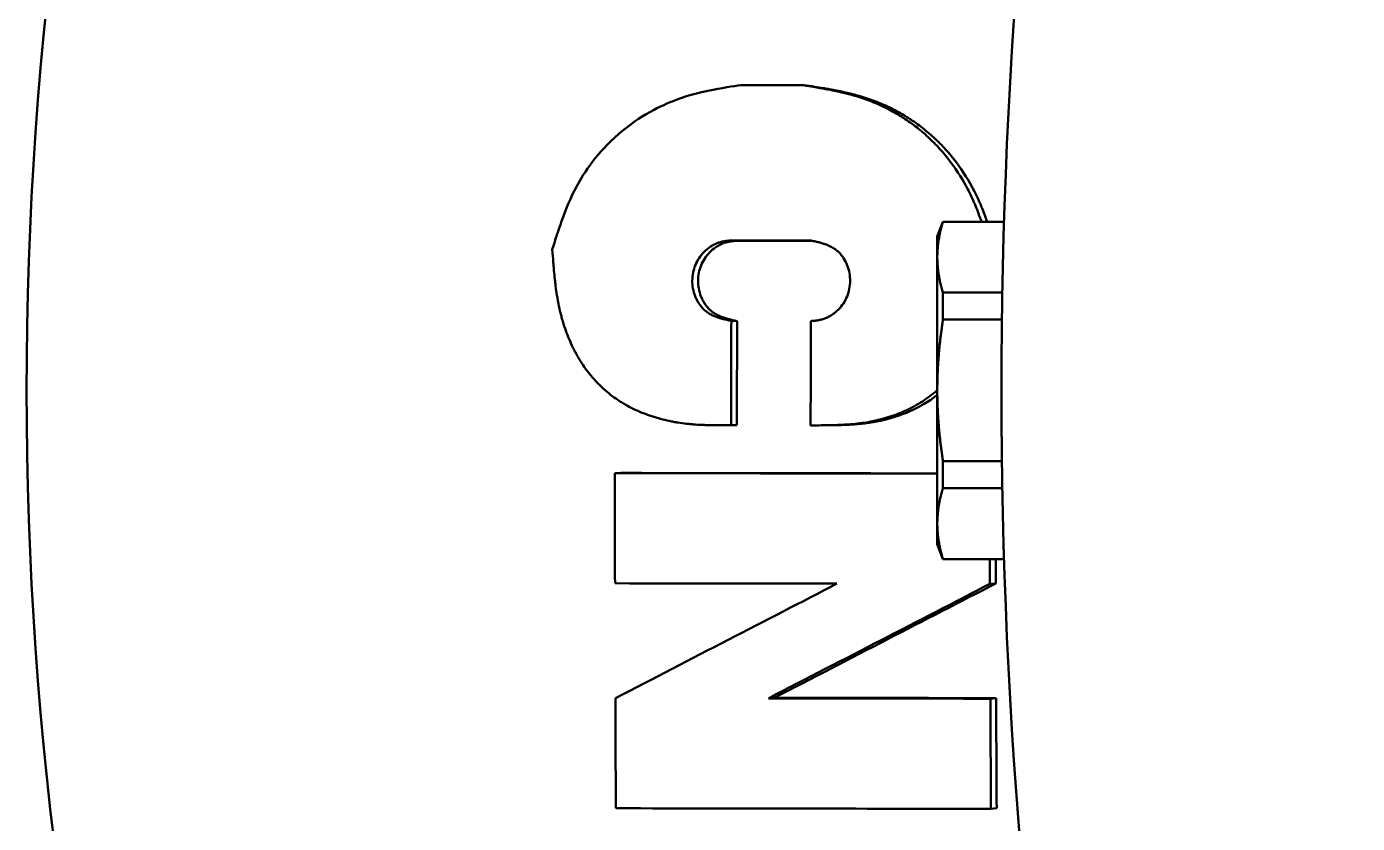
# Model space of a CAD drawing. Header units: millimetres. Extents: x 1510 to 10524, y 7125 to 13164.
# Drawn here: x 7783.96 to 7789.15, y 12890.06 to 12893.17 of the extents above; entities that cross this region are included whole.
import ezdxf

# ---------------------------------------------------------------- set-up
doc = ezdxf.new("R2010")
doc.units = ezdxf.units.MM
doc.header["$LTSCALE"] = 4
doc.layers.add('Visible (ISO)', color=7, linetype='Continuous', lineweight=50)

msp = doc.modelspace()

# ---------------------------------------------------------------- linework, layer by layer
at = {"layer": 'Visible (ISO)'}
for p, q in [((7787.0149, 12892.9395), (7786.9925, 12892.9418)), ((7787.5134, 12892.3517), (7787.5344, 12892.4095)), ((7787.5354, 12892.4095), (7787.5344, 12892.4095)), ((7787.7735, 12892.4095), (7787.5354, 12892.4095)), ((7786.734, 12892.3355), (7786.7115, 12892.3366)), ((7787.5134, 12892.2713), (7787.5134, 12892.3517)), ((7787.5134, 12891.7517), (7787.5134, 12892.2713)), ((7787.5354, 12892.1331), (7787.7668, 12892.1331)), ((7786.733, 12892.0219), (7786.7105, 12892.0225)), ((7787.7652, 12892.0281), (7787.5354, 12892.0281)), ((7787.5134, 12891.2321), (7787.5134, 12891.7517)), ((7786.7323, 12891.6159), (7786.7098, 12891.6157)), ((7787.5354, 12891.4753), (7787.7652, 12891.4753)), ((7786.2792, 12891.4296), (7786.2567, 12891.429)), ((7787.7668, 12891.3703), (7787.5354, 12891.3703)), ((7787.5134, 12891.1517), (7787.5134, 12891.2321)), ((7787.5134, 12891.1517), (7787.5344, 12891.0939)), ((7787.5344, 12891.0939), (7787.5354, 12891.0939)), ((7787.5354, 12891.0939), (7787.7735, 12891.0939)), ((7787.7413, 12890.9985), (7787.7188, 12890.997)), ((7786.8772, 12890.5528), (7786.8548, 12890.5505)), ((7787.7427, 12890.5516), (7787.7204, 12890.5491)), ((7787.745, 12890.1228), (7787.7227, 12890.1194))]:
    msp.add_line(p, q, dxfattribs=at)
for centre, radius, start, end in [((7798.4634, 12891.7517), 14.5, 147.76905, 212.23095), ((7809.1134, 12891.7517), 21.35, 159.22944, 200.77056)]:
    msp.add_arc(centre, radius, start, end, dxfattribs=at)
for centre, major_axis, ratio, start_param, end_param in [((7798.9046, 12891.7511), (-0.0739, -52.2457), 0.233408, 4.707525, 4.715311), ((7798.4836, 12891.7517), (-0.0738, -52.1477), 0.225343, 4.707526, 4.715311), ((7798.8688, 12891.7512), (0.072, 50.8685), 0.232933, 1.565801, 1.573798), ((7798.9009, 12891.7521), (0.0767, 54.4178), 0.232351, 1.577061, 1.584959), ((7798.9148, 12891.7524), (-0.0678, -47.9417), 0.233541, 4.726454, 4.728476), ((7798.4955, 12891.7529), (-0.0677, -47.8439), 0.224784, 4.726482, 4.728475)]:
    msp.add_ellipse(centre, major_axis=major_axis, ratio=ratio, start_param=start_param, end_param=end_param, dxfattribs=at)
for points, knots in [([(7786.0127, 12892.301), (7786.0251, 12892.3405), (7786.0315, 12892.3605), (7786.0346, 12892.3698), (7786.0455, 12892.4029), (7786.0654, 12892.4571), (7786.0833, 12892.5026), (7786.1368, 12892.6014), (7786.1863, 12892.6782), (7786.3547, 12892.8239), (7786.4362, 12892.8625), (7786.5457, 12892.9038), (7786.5882, 12892.9136), (7786.6736, 12892.9315), (7786.7201, 12892.938), (7786.7469, 12892.9421)], [-0.3578187, -0.3578187, -0.3578187, -0.3578187, -0.3306886, -0.3306886, -0.2923676, -0.2923676, -0.2443996, -0.2443996, -0.1870218, -0.1870218, -0.1313364, -0.1313364, -0.0834036, -0.0834036, -0.000001, -0.000001, -0.000001, -0.000001]), ([(7786.9925, 12892.9418), (7787.0205, 12892.9372), (7787.0418, 12892.9336), (7787.0563, 12892.931), (7787.0566, 12892.931), (7787.0571, 12892.9309), (7787.0574, 12892.9308), (7787.0578, 12892.9308), (7787.0582, 12892.9307), (7787.0585, 12892.9306), (7787.0593, 12892.9305), (7787.06, 12892.9304), (7787.0607, 12892.9302), (7787.0622, 12892.93), (7787.0636, 12892.9297), (7787.0651, 12892.9295), (7787.0679, 12892.9289), (7787.0708, 12892.9284), (7787.0735, 12892.9279), (7787.0791, 12892.9269), (7787.0846, 12892.9259), (7787.0899, 12892.9248), (7787.1004, 12892.9228), (7787.1104, 12892.9208), (7787.1198, 12892.9187), (7787.1201, 12892.9187), (7787.1205, 12892.9186), (7787.1208, 12892.9185), (7787.1212, 12892.9184), (7787.1215, 12892.9184), (7787.1219, 12892.9183), (7787.1226, 12892.9181), (7787.1232, 12892.918), (7787.1239, 12892.9178), (7787.1253, 12892.9175), (7787.1267, 12892.9172), (7787.1281, 12892.9169), (7787.1308, 12892.9163), (7787.1336, 12892.9157), (7787.1363, 12892.9151), (7787.1417, 12892.9138), (7787.147, 12892.9126), (7787.1522, 12892.9113), (7787.1626, 12892.9087), (7787.1727, 12892.9061), (7787.1823, 12892.9034), (7787.1829, 12892.9032), (7787.1837, 12892.903), (7787.1844, 12892.9028), (7787.185, 12892.9027), (7787.1857, 12892.9025), (7787.1864, 12892.9023), (7787.1877, 12892.9019), (7787.189, 12892.9015), (7787.1904, 12892.9011), (7787.193, 12892.9003), (7787.1957, 12892.8996), (7787.1983, 12892.8988), (7787.2035, 12892.8972), (7787.2087, 12892.8956), (7787.2138, 12892.8939), (7787.224, 12892.8906), (7787.234, 12892.8871), (7787.2437, 12892.8835), (7787.2449, 12892.8831), (7787.2462, 12892.8826), (7787.2475, 12892.8821), (7787.2487, 12892.8816), (7787.25, 12892.8811), (7787.2513, 12892.8806), (7787.2538, 12892.8796), (7787.2563, 12892.8786), (7787.2589, 12892.8776), (7787.2639, 12892.8756), (7787.2689, 12892.8735), (7787.2739, 12892.8714), (7787.2838, 12892.8672), (7787.2937, 12892.8627), (7787.3034, 12892.858), (7787.3229, 12892.8486), (7787.3419, 12892.8384), (7787.3605, 12892.8272), (7787.3651, 12892.8245), (7787.3698, 12892.8216), (7787.3744, 12892.8187), (7787.379, 12892.8158), (7787.3836, 12892.8128), (7787.3882, 12892.8098), (7787.3972, 12892.8038), (7787.4061, 12892.7976), (7787.4149, 12892.7912), (7787.4324, 12892.7784), (7787.4493, 12892.7648), (7787.4655, 12892.7504), (7787.4818, 12892.736), (7787.4975, 12892.7208), (7787.5125, 12892.705), (7787.5274, 12892.6892), (7787.5417, 12892.6727), (7787.5553, 12892.6554), (7787.5824, 12892.621), (7787.6064, 12892.5844), (7787.6274, 12892.5455), (7787.6326, 12892.5358), (7787.6375, 12892.5261), (7787.6423, 12892.5163), (7787.6471, 12892.5064), (7787.6517, 12892.4964), (7787.6561, 12892.4863), (7787.6566, 12892.485), (7787.6571, 12892.4839), (7787.6576, 12892.4827), (7787.6581, 12892.4815), (7787.6586, 12892.4803), (7787.6592, 12892.4791), (7787.6602, 12892.4767), (7787.6612, 12892.4743), (7787.6622, 12892.4718), (7787.6642, 12892.4669), (7787.6662, 12892.4619), (7787.6682, 12892.4568), (7787.6722, 12892.4465), (7787.6762, 12892.4359), (7787.6801, 12892.4249), (7787.6803, 12892.4242), (7787.6805, 12892.4238), (7787.6807, 12892.4232), (7787.6809, 12892.4226), (7787.6811, 12892.422), (7787.6813, 12892.4214), (7787.6818, 12892.4202), (7787.6822, 12892.419), (7787.6826, 12892.4178), (7787.6834, 12892.4154), (7787.6843, 12892.4129), (7787.6851, 12892.4105), (7787.6852, 12892.4102), (7787.6853, 12892.4099), (7787.6854, 12892.4095)], [0, 0, 0, 0, 0.0625, 0.0625, 0.0625, 0.0634766, 0.0634766, 0.0634766, 0.0644531, 0.0644531, 0.0644531, 0.0664062, 0.0664062, 0.0664062, 0.0703125, 0.0703125, 0.0703125, 0.078125, 0.078125, 0.078125, 0.09375, 0.09375, 0.09375, 0.125, 0.125, 0.125, 0.1259766, 0.1259766, 0.1259766, 0.1269531, 0.1269531, 0.1269531, 0.1289062, 0.1289062, 0.1289062, 0.1328125, 0.1328125, 0.1328125, 0.140625, 0.140625, 0.140625, 0.15625, 0.15625, 0.15625, 0.1875, 0.1875, 0.1875, 0.1894531, 0.1894531, 0.1894531, 0.1914062, 0.1914062, 0.1914062, 0.1953125, 0.1953125, 0.1953125, 0.203125, 0.203125, 0.203125, 0.21875, 0.21875, 0.21875, 0.25, 0.25, 0.25, 0.2539062, 0.2539062, 0.2539062, 0.2578125, 0.2578125, 0.2578125, 0.265625, 0.265625, 0.265625, 0.28125, 0.28125, 0.28125, 0.3125, 0.3125, 0.3125, 0.375, 0.375, 0.375, 0.390625, 0.390625, 0.390625, 0.40625, 0.40625, 0.40625, 0.4375, 0.4375, 0.4375, 0.5, 0.5, 0.5, 0.5625, 0.5625, 0.5625, 0.625, 0.625, 0.625, 0.75, 0.75, 0.75, 0.78125, 0.78125, 0.78125, 0.8125, 0.8125, 0.8125, 0.8164062, 0.8164062, 0.8164062, 0.8203125, 0.8203125, 0.8203125, 0.828125, 0.828125, 0.828125, 0.84375, 0.84375, 0.84375, 0.875, 0.875, 0.875, 0.8769531, 0.8769531, 0.8769531, 0.8789062, 0.8789062, 0.8789062, 0.8828125, 0.8828125, 0.8828125, 0.890625, 0.890625, 0.890625, 0.8915916, 0.8915916, 0.8915916, 0.8915916]), ([(7787.0149, 12892.9395), (7787.0425, 12892.9349), (7787.0635, 12892.9314), (7787.078, 12892.9288), (7787.0783, 12892.9288), (7787.0785, 12892.9287), (7787.0793, 12892.9286), (7787.0798, 12892.9285), (7787.0804, 12892.9284), (7787.0809, 12892.9283), (7787.0817, 12892.9282), (7787.0824, 12892.9281), (7787.0831, 12892.9279), (7787.0847, 12892.9277), (7787.0861, 12892.9274), (7787.0874, 12892.9272), (7787.0908, 12892.9265), (7787.0935, 12892.926), (7787.0959, 12892.9256), (7787.1019, 12892.9245), (7787.106, 12892.9237), (7787.1122, 12892.9225), (7787.1175, 12892.9215), (7787.1227, 12892.9205), (7787.1277, 12892.9195), (7787.132, 12892.9186), (7787.1363, 12892.9177), (7787.1404, 12892.9168), (7787.141, 12892.9167), (7787.1414, 12892.9166), (7787.1421, 12892.9164), (7787.1424, 12892.9164), (7787.1428, 12892.9163), (7787.1432, 12892.9162), (7787.1435, 12892.9161), (7787.1439, 12892.9161), (7787.1442, 12892.916), (7787.1449, 12892.9158), (7787.1456, 12892.9157), (7787.1463, 12892.9155), (7787.1478, 12892.9152), (7787.1491, 12892.9149), (7787.1505, 12892.9146), (7787.1534, 12892.914), (7787.1561, 12892.9134), (7787.1587, 12892.9128), (7787.1641, 12892.9115), (7787.1691, 12892.9103), (7787.1746, 12892.909), (7787.1798, 12892.9077), (7787.1849, 12892.9064), (7787.19, 12892.9051), (7787.195, 12892.9038), (7787.1993, 12892.9026), (7787.2047, 12892.9011), (7787.2053, 12892.901), (7787.2061, 12892.9007), (7787.2067, 12892.9006), (7787.2074, 12892.9004), (7787.2081, 12892.9002), (7787.2087, 12892.9), (7787.2101, 12892.8996), (7787.2114, 12892.8992), (7787.2127, 12892.8988), (7787.2155, 12892.898), (7787.2181, 12892.8973), (7787.2207, 12892.8965), (7787.2259, 12892.8949), (7787.2309, 12892.8933), (7787.2362, 12892.8916), (7787.2413, 12892.89), (7787.2463, 12892.8883), (7787.2513, 12892.8866), (7787.2563, 12892.8848), (7787.2609, 12892.8832), (7787.266, 12892.8812), (7787.2673, 12892.8808), (7787.2686, 12892.8803), (7787.2699, 12892.8798), (7787.2711, 12892.8793), (7787.2724, 12892.8788), (7787.2737, 12892.8784), (7787.2762, 12892.8774), (7787.2787, 12892.8764), (7787.2812, 12892.8754), (7787.2863, 12892.8733), (7787.2913, 12892.8713), (7787.2963, 12892.8692), (7787.3062, 12892.8649), (7787.3159, 12892.8605), (7787.3258, 12892.8558), (7787.3453, 12892.8464), (7787.3641, 12892.8363), (7787.3829, 12892.8251), (7787.3875, 12892.8223), (7787.3922, 12892.8194), (7787.3968, 12892.8165), (7787.4014, 12892.8136), (7787.406, 12892.8106), (7787.4105, 12892.8077), (7787.4196, 12892.8016), (7787.4285, 12892.7954), (7787.4373, 12892.7891), (7787.4548, 12892.7763), (7787.4716, 12892.7628), (7787.4879, 12892.7484), (7787.5042, 12892.734), (7787.5199, 12892.7188), (7787.5349, 12892.7031), (7787.5498, 12892.6873), (7787.5641, 12892.6708), (7787.5777, 12892.6536), (7787.6048, 12892.6192), (7787.629, 12892.5824), (7787.6498, 12892.5439), (7787.655, 12892.5343), (7787.66, 12892.5245), (7787.6648, 12892.5147), (7787.6684, 12892.5073), (7787.6718, 12892.4998), (7787.6752, 12892.4923), (7787.6763, 12892.4898), (7787.6775, 12892.4871), (7787.6785, 12892.4848), (7787.6791, 12892.4835), (7787.6796, 12892.4824), (7787.6801, 12892.4812), (7787.6806, 12892.48), (7787.6811, 12892.4788), (7787.6816, 12892.4776), (7787.6826, 12892.4752), (7787.6836, 12892.4728), (7787.6846, 12892.4703), (7787.6867, 12892.4654), (7787.6887, 12892.4603), (7787.6907, 12892.4553), (7787.6942, 12892.4464), (7787.6976, 12892.4371), (7787.7011, 12892.4276), (7787.7016, 12892.4263), (7787.7021, 12892.4247), (7787.7025, 12892.4235), (7787.7028, 12892.4229), (7787.7029, 12892.4224), (7787.7032, 12892.4218), (7787.7034, 12892.4212), (7787.7036, 12892.4206), (7787.7038, 12892.42), (7787.7042, 12892.4188), (7787.7046, 12892.4176), (7787.705, 12892.4164), (7787.7058, 12892.4142), (7787.7066, 12892.4119), (7787.7074, 12892.4095)], [0, 0, 0, 0, 0.0615234, 0.0615234, 0.0615234, 0.0628031, 0.0628031, 0.0628031, 0.0637405, 0.0637405, 0.0637405, 0.0650613, 0.0650613, 0.0650613, 0.0679876, 0.0679876, 0.0679876, 0.0753407, 0.0753407, 0.0753407, 0.0937256, 0.0937256, 0.0937256, 0.109375, 0.109375, 0.109375, 0.1230469, 0.1230469, 0.1230469, 0.125, 0.125, 0.125, 0.1258224, 0.1258224, 0.1258224, 0.1266589, 0.1266589, 0.1266589, 0.1283749, 0.1283749, 0.1283749, 0.1319788, 0.1319788, 0.1319788, 0.1398098, 0.1398098, 0.1398098, 0.1562396, 0.1562396, 0.1562396, 0.171875, 0.171875, 0.171875, 0.1875, 0.1875, 0.1875, 0.1892707, 0.1892707, 0.1892707, 0.1910812, 0.1910812, 0.1910812, 0.1948153, 0.1948153, 0.1948153, 0.2026579, 0.2026579, 0.2026579, 0.2187458, 0.2187458, 0.2187458, 0.234375, 0.234375, 0.234375, 0.25, 0.25, 0.25, 0.2537307, 0.2537307, 0.2537307, 0.2575032, 0.2575032, 0.2575032, 0.2651618, 0.2651618, 0.2651618, 0.2808279, 0.2808279, 0.2808279, 0.3124984, 0.3124984, 0.3124984, 0.375, 0.375, 0.375, 0.3904948, 0.3904948, 0.3904948, 0.4060725, 0.4060725, 0.4060725, 0.4373872, 0.4373872, 0.4373872, 0.5, 0.5, 0.5, 0.5624092, 0.5624092, 0.5624092, 0.625, 0.625, 0.625, 0.75, 0.75, 0.75, 0.7812506, 0.7812506, 0.7812506, 0.8046875, 0.8046875, 0.8046875, 0.8125, 0.8125, 0.8125, 0.8166084, 0.8166084, 0.8166084, 0.8206025, 0.8206025, 0.8206025, 0.8283761, 0.8283761, 0.8283761, 0.8437512, 0.8437512, 0.8437512, 0.8710938, 0.8710938, 0.8710938, 0.875, 0.875, 0.875, 0.8772396, 0.8772396, 0.8772396, 0.8793875, 0.8793875, 0.8793875, 0.8834811, 0.8834811, 0.8834811, 0.8907271, 0.8907271, 0.8907271, 0.8907271]), ([(7786.7115, 12892.3366), (7786.7082, 12892.3363), (7786.7054, 12892.3361), (7786.7017, 12892.3357), (7786.7006, 12892.3356), (7786.6991, 12892.3355), (7786.6982, 12892.3354), (7786.6974, 12892.3353), (7786.697, 12892.3353), (7786.697, 12892.3353), (7786.6941, 12892.335), (7786.6915, 12892.3347), (7786.6879, 12892.3342), (7786.6861, 12892.334), (7786.6844, 12892.3337), (7786.6833, 12892.3335), (7786.6828, 12892.3335), (7786.6772, 12892.3325), (7786.6724, 12892.3314), (7786.6629, 12892.3287), (7786.6584, 12892.3272), (7786.6493, 12892.3234), (7786.6448, 12892.3213), (7786.636, 12892.3165), (7786.6316, 12892.3138), (7786.619, 12892.3052), (7786.6112, 12892.2987), (7786.5893, 12892.2765), (7786.5781, 12892.2594), (7786.5624, 12892.2211), (7786.5584, 12892.2012), (7786.5582, 12892.1698), (7786.5591, 12892.1595), (7786.5629, 12892.1391), (7786.5658, 12892.129), (7786.5716, 12892.1143), (7786.5737, 12892.1095), (7786.5772, 12892.1026), (7786.5784, 12892.1004), (7786.581, 12892.0959), (7786.5823, 12892.0938), (7786.5865, 12892.0872), (7786.5894, 12892.0831), (7786.5957, 12892.0753), (7786.5991, 12892.0716), (7786.6059, 12892.0649), (7786.6095, 12892.0617), (7786.6153, 12892.0573), (7786.6173, 12892.0559), (7786.6203, 12892.0539), (7786.6214, 12892.0532), (7786.6229, 12892.0522), (7786.6235, 12892.0519), (7786.6245, 12892.0512), (7786.6251, 12892.0509), (7786.6295, 12892.0483), (7786.6336, 12892.0461), (7786.6402, 12892.0431), (7786.6425, 12892.0421), (7786.646, 12892.0406), (7786.6481, 12892.0398), (7786.6502, 12892.039), (7786.6514, 12892.0385), (7786.6518, 12892.0384), (7786.6561, 12892.0367), (7786.6606, 12892.0353), (7786.6677, 12892.0331), (7786.6702, 12892.0323), (7786.6741, 12892.0313), (7786.6765, 12892.0306), (7786.679, 12892.0299), (7786.6804, 12892.0296), (7786.6806, 12892.0295), (7786.6871, 12892.0278), (7786.6971, 12892.0255), (7786.7105, 12892.0225)], [0, 0, 0, 0, 0.015625, 0.015625, 0.023438, 0.023438, 0.027344, 0.030273, 0.030273, 0.03125, 0.03125, 0.046875, 0.046875, 0.054688, 0.058594, 0.058594, 0.0625, 0.0625, 0.09375, 0.09375, 0.125, 0.125, 0.15625, 0.15625, 0.1875, 0.1875, 0.25, 0.25, 0.375, 0.375, 0.5, 0.5, 0.5625, 0.5625, 0.625, 0.625, 0.65625, 0.65625, 0.671875, 0.671875, 0.6875, 0.6875, 0.71875, 0.71875, 0.75, 0.75, 0.78125, 0.78125, 0.796875, 0.796875, 0.804688, 0.804688, 0.808594, 0.808594, 0.8125, 0.8125, 0.84375, 0.84375, 0.859375, 0.859375, 0.867188, 0.873047, 0.873047, 0.875, 0.875, 0.90625, 0.90625, 0.921875, 0.921875, 0.929688, 0.936523, 0.936523, 0.9375, 0.9375, 1, 1, 1, 1]), ([(7786.734, 12892.3355), (7786.7307, 12892.3352), (7786.7278, 12892.3349), (7786.7254, 12892.3347), (7786.7242, 12892.3346), (7786.723, 12892.3345), (7786.722, 12892.3344), (7786.7215, 12892.3344), (7786.721, 12892.3343), (7786.7206, 12892.3343), (7786.7202, 12892.3343), (7786.7199, 12892.3342), (7786.7196, 12892.3342), (7786.7184, 12892.3341), (7786.716, 12892.3338), (7786.7142, 12892.3336), (7786.7133, 12892.3335), (7786.7124, 12892.3334), (7786.7116, 12892.3333), (7786.7104, 12892.3331), (7786.7092, 12892.3329), (7786.708, 12892.3328), (7786.7075, 12892.3327), (7786.7069, 12892.3326), (7786.7063, 12892.3325), (7786.7058, 12892.3324), (7786.7053, 12892.3323), (7786.7047, 12892.3322), (7786.6997, 12892.3314), (7786.6948, 12892.3303), (7786.6901, 12892.329), (7786.6854, 12892.3276), (7786.6809, 12892.3261), (7786.6763, 12892.3242), (7786.6718, 12892.3224), (7786.6673, 12892.3202), (7786.6629, 12892.3178), (7786.6584, 12892.3155), (7786.654, 12892.3128), (7786.6498, 12892.3099), (7786.6415, 12892.3042), (7786.6337, 12892.2977), (7786.6264, 12892.2903), (7786.6118, 12892.2755), (7786.6006, 12892.2585), (7786.5927, 12892.2394), (7786.5849, 12892.2202), (7786.5809, 12892.2003), (7786.5807, 12892.1795), (7786.5806, 12892.169), (7786.5815, 12892.1587), (7786.5835, 12892.1486), (7786.5854, 12892.1384), (7786.5883, 12892.1283), (7786.5921, 12892.1185), (7786.5941, 12892.1136), (7786.5962, 12892.1088), (7786.5985, 12892.1043), (7786.5997, 12892.102), (7786.6009, 12892.0997), (7786.6022, 12892.0975), (7786.6035, 12892.0953), (7786.6047, 12892.0931), (7786.6061, 12892.091), (7786.609, 12892.0866), (7786.6119, 12892.0825), (7786.6151, 12892.0786), (7786.6182, 12892.0747), (7786.6216, 12892.071), (7786.625, 12892.0676), (7786.6284, 12892.0643), (7786.632, 12892.0611), (7786.6359, 12892.0582), (7786.6378, 12892.0567), (7786.6398, 12892.0553), (7786.6418, 12892.054), (7786.6428, 12892.0533), (7786.6439, 12892.0526), (7786.6449, 12892.052), (7786.6454, 12892.0516), (7786.646, 12892.0513), (7786.6465, 12892.051), (7786.647, 12892.0507), (7786.6476, 12892.0503), (7786.6481, 12892.05), (7786.652, 12892.0478), (7786.6561, 12892.0456), (7786.6605, 12892.0435), (7786.6627, 12892.0425), (7786.665, 12892.0415), (7786.6673, 12892.0405), (7786.6685, 12892.0401), (7786.6697, 12892.0396), (7786.6709, 12892.0391), (7786.6715, 12892.0389), (7786.6721, 12892.0386), (7786.6727, 12892.0384), (7786.673, 12892.0383), (7786.6733, 12892.0382), (7786.6736, 12892.0381), (7786.6739, 12892.0379), (7786.6743, 12892.0378), (7786.6745, 12892.0377), (7786.6786, 12892.0362), (7786.6831, 12892.0347), (7786.6878, 12892.0333), (7786.6902, 12892.0325), (7786.6927, 12892.0318), (7786.6953, 12892.0311), (7786.6965, 12892.0307), (7786.6978, 12892.0304), (7786.6992, 12892.03), (7786.6998, 12892.0298), (7786.7005, 12892.0297), (7786.7012, 12892.0295), (7786.7015, 12892.0294), (7786.7018, 12892.0293), (7786.7022, 12892.0292), (7786.7025, 12892.0291), (7786.703, 12892.029), (7786.7032, 12892.0289), (7786.7096, 12892.0273), (7786.7195, 12892.025), (7786.733, 12892.0219)], [0, 0, 0, 0, 0.015612, 0.015612, 0.015612, 0.023425, 0.023425, 0.023425, 0.027336, 0.027336, 0.027336, 0.030272, 0.030272, 0.030272, 0.041381, 0.041381, 0.041381, 0.046861, 0.046861, 0.046861, 0.054676, 0.054676, 0.054676, 0.058589, 0.058589, 0.058589, 0.0625, 0.0625, 0.0625, 0.093748, 0.093748, 0.093748, 0.125, 0.125, 0.125, 0.15625, 0.15625, 0.15625, 0.1875, 0.1875, 0.1875, 0.25, 0.25, 0.25, 0.375, 0.375, 0.375, 0.5, 0.5, 0.5, 0.5625, 0.5625, 0.5625, 0.625, 0.625, 0.625, 0.65625, 0.65625, 0.65625, 0.671875, 0.671875, 0.671875, 0.6875, 0.6875, 0.6875, 0.718749, 0.718749, 0.718749, 0.75, 0.75, 0.75, 0.781252, 0.781252, 0.781252, 0.796876, 0.796876, 0.796876, 0.804688, 0.804688, 0.804688, 0.808594, 0.808594, 0.808594, 0.8125, 0.8125, 0.8125, 0.843756, 0.843756, 0.843756, 0.859379, 0.859379, 0.859379, 0.86719, 0.86719, 0.86719, 0.871095, 0.871095, 0.871095, 0.873047, 0.873047, 0.873047, 0.875, 0.875, 0.875, 0.906266, 0.906266, 0.906266, 0.921886, 0.921886, 0.921886, 0.929694, 0.929694, 0.929694, 0.933597, 0.933597, 0.933597, 0.935549, 0.935549, 0.935549, 0.9375, 0.9375, 0.9375, 1, 1, 1, 1]), ([(7787.0214, 12892.3362), (7786.9697, 12892.3362), (7786.9181, 12892.3363), (7786.8148, 12892.3364), (7786.7632, 12892.3365), (7786.7115, 12892.3366)], [-0.3180131, -0.3180131, -0.3180131, -0.3180131, -0.159011, -0.159011, 0, 0, 0, 0]), ([(7787.0264, 12892.335), (7786.9806, 12892.3351), (7786.9347, 12892.3352), (7786.8373, 12892.3353), (7786.7856, 12892.3354), (7786.734, 12892.3355)], [-0.3000477, -0.3000477, -0.3000477, -0.3000477, -0.1589923, -0.1589923, 0, 0, 0, 0]), ([(7787.0203, 12892.022), (7787.0268, 12892.0226), (7787.0317, 12892.023), (7787.0352, 12892.0233), (7787.0354, 12892.0234), (7787.0361, 12892.0234), (7787.0372, 12892.0236), (7787.0384, 12892.0237), (7787.0403, 12892.0239), (7787.0415, 12892.0241), (7787.0452, 12892.0246), (7787.0475, 12892.0249), (7787.0502, 12892.0253), (7787.0509, 12892.0255), (7787.0521, 12892.0257), (7787.0527, 12892.0258), (7787.0546, 12892.0262), (7787.0558, 12892.0264), (7787.0595, 12892.0273), (7787.0619, 12892.0279), (7787.0689, 12892.0299), (7787.0735, 12892.0315), (7787.0825, 12892.0351), (7787.0871, 12892.0373), (7787.0959, 12892.0421), (7787.1002, 12892.0447), (7787.1087, 12892.0505), (7787.1127, 12892.0536), (7787.1205, 12892.0601), (7787.1243, 12892.0636), (7787.1351, 12892.0747), (7787.1416, 12892.0827), (7787.1529, 12892.0997), (7787.1576, 12892.1088), (7787.1694, 12892.1375), (7787.1734, 12892.1575), (7787.1737, 12892.1992), (7787.1699, 12892.2196), (7787.1583, 12892.2493), (7787.1536, 12892.2585), (7787.1454, 12892.2713), (7787.1424, 12892.2755), (7787.1361, 12892.2833), (7787.1328, 12892.287), (7787.1259, 12892.2938), (7787.1223, 12892.2969), (7787.1146, 12892.3028), (7787.1105, 12892.3055), (7787.1057, 12892.3083), (7787.1053, 12892.3086), (7787.1043, 12892.3092), (7787.1038, 12892.3094), (7787.1023, 12892.3103), (7787.1013, 12892.3108), (7787.0982, 12892.3125), (7787.096, 12892.3135), (7787.0894, 12892.3166), (7787.0848, 12892.3185), (7787.0795, 12892.3205), (7787.0793, 12892.3206), (7787.0788, 12892.3207), (7787.078, 12892.321), (7787.0772, 12892.3213), (7787.0756, 12892.3219), (7787.0745, 12892.3223), (7787.0712, 12892.3234), (7787.0689, 12892.3241), (7787.0617, 12892.3263), (7787.0566, 12892.3277), (7787.051, 12892.3292), (7787.051, 12892.3292), (7787.0508, 12892.3293), (7787.0504, 12892.3293), (7787.0497, 12892.3295), (7787.049, 12892.3297), (7787.0476, 12892.3301), (7787.0466, 12892.3303), (7787.0435, 12892.3311), (7787.0413, 12892.3316), (7787.0338, 12892.3334), (7787.028, 12892.3347), (7787.0214, 12892.3362)], [0, 0, 0, 0, 0.03125, 0.03125, 0.032227, 0.032227, 0.035156, 0.039062, 0.039062, 0.046875, 0.046875, 0.0625, 0.0625, 0.066406, 0.066406, 0.070312, 0.070312, 0.078125, 0.078125, 0.09375, 0.09375, 0.125, 0.125, 0.15625, 0.15625, 0.1875, 0.1875, 0.21875, 0.21875, 0.25, 0.25, 0.3125, 0.3125, 0.375, 0.375, 0.5, 0.5, 0.625, 0.625, 0.6875, 0.6875, 0.71875, 0.71875, 0.75, 0.75, 0.78125, 0.78125, 0.8125, 0.8125, 0.816406, 0.816406, 0.820312, 0.820312, 0.828125, 0.828125, 0.84375, 0.84375, 0.875, 0.875, 0.876953, 0.876953, 0.878906, 0.882812, 0.882812, 0.890625, 0.890625, 0.90625, 0.90625, 0.9375, 0.9375, 0.938477, 0.938477, 0.939453, 0.941406, 0.945312, 0.945312, 0.953125, 0.953125, 0.96875, 0.96875, 1, 1, 1, 1]), ([(7786.7098, 12891.6157), (7786.6791, 12891.6155), (7786.656, 12891.6156), (7786.6405, 12891.6158), (7786.6402, 12891.6158), (7786.6397, 12891.6158), (7786.6393, 12891.6158), (7786.6389, 12891.6158), (7786.6385, 12891.6158), (7786.6381, 12891.6158), (7786.6373, 12891.6158), (7786.6365, 12891.6158), (7786.6357, 12891.6158), (7786.6341, 12891.6159), (7786.6326, 12891.6159), (7786.631, 12891.6159), (7786.6279, 12891.616), (7786.6248, 12891.616), (7786.6218, 12891.6161), (7786.6157, 12891.6163), (7786.6098, 12891.6165), (7786.604, 12891.6167), (7786.5925, 12891.6171), (7786.5816, 12891.6177), (7786.5713, 12891.6184), (7786.571, 12891.6184), (7786.5705, 12891.6184), (7786.5702, 12891.6185), (7786.5698, 12891.6185), (7786.5694, 12891.6185), (7786.569, 12891.6185), (7786.5683, 12891.6186), (7786.5675, 12891.6186), (7786.5668, 12891.6187), (7786.5653, 12891.6188), (7786.5638, 12891.6189), (7786.5623, 12891.619), (7786.5593, 12891.6193), (7786.5564, 12891.6195), (7786.5534, 12891.6198), (7786.5475, 12891.6203), (7786.5417, 12891.6209), (7786.536, 12891.6215), (7786.5245, 12891.6228), (7786.5134, 12891.6243), (7786.5025, 12891.6261), (7786.5012, 12891.6263), (7786.4996, 12891.6265), (7786.4982, 12891.6268), (7786.4968, 12891.627), (7786.4953, 12891.6273), (7786.4939, 12891.6275), (7786.491, 12891.628), (7786.4882, 12891.6285), (7786.4853, 12891.6291), (7786.4796, 12891.6301), (7786.4739, 12891.6313), (7786.4682, 12891.6325), (7786.4569, 12891.6349), (7786.4457, 12891.6376), (7786.4346, 12891.6406), (7786.4332, 12891.6409), (7786.4317, 12891.6414), (7786.4303, 12891.6418), (7786.4288, 12891.6422), (7786.4274, 12891.6426), (7786.426, 12891.643), (7786.4231, 12891.6438), (7786.4202, 12891.6446), (7786.4174, 12891.6455), (7786.4117, 12891.6472), (7786.406, 12891.649), (7786.4004, 12891.6508), (7786.3892, 12891.6545), (7786.3782, 12891.6585), (7786.3674, 12891.6628), (7786.3459, 12891.6713), (7786.3251, 12891.681), (7786.3053, 12891.6919), (7786.304, 12891.6925), (7786.3027, 12891.6933), (7786.3014, 12891.694), (7786.3001, 12891.6947), (7786.2988, 12891.6955), (7786.2975, 12891.6962), (7786.2949, 12891.6977), (7786.2924, 12891.6992), (7786.2899, 12891.7007), (7786.2848, 12891.7037), (7786.2798, 12891.7067), (7786.2749, 12891.7099), (7786.2651, 12891.7162), (7786.2556, 12891.7227), (7786.2465, 12891.7296), (7786.2373, 12891.7365), (7786.2282, 12891.7438), (7786.2194, 12891.7515), (7786.2106, 12891.7592), (7786.202, 12891.7673), (7786.1936, 12891.7758), (7786.1915, 12891.7779), (7786.1895, 12891.7799), (7786.1875, 12891.782), (7786.1855, 12891.7841), (7786.1835, 12891.7863), (7786.1815, 12891.7884), (7786.1776, 12891.7927), (7786.1737, 12891.797), (7786.1699, 12891.8014), (7786.1623, 12891.8103), (7786.1549, 12891.8194), (7786.1478, 12891.8288), (7786.1337, 12891.8477), (7786.1207, 12891.8677), (7786.1087, 12891.8888), (7786.108, 12891.8902), (7786.1073, 12891.8913), (7786.1066, 12891.8926), (7786.106, 12891.8938), (7786.1053, 12891.8951), (7786.1046, 12891.8963), (7786.1032, 12891.8989), (7786.1019, 12891.9014), (7786.1005, 12891.9039), (7786.0979, 12891.909), (7786.0952, 12891.9142), (7786.0927, 12891.9194), (7786.0876, 12891.9298), (7786.0828, 12891.9405), (7786.0782, 12891.9514), (7786.069, 12891.9733), (7786.0609, 12891.9961), (7786.0538, 12892.0198), (7786.0534, 12892.0213), (7786.053, 12892.0226), (7786.0526, 12892.024), (7786.0522, 12892.0254), (7786.0518, 12892.0267), (7786.0514, 12892.0281), (7786.0506, 12892.0309), (7786.0499, 12892.0337), (7786.0491, 12892.0365), (7786.0476, 12892.0422), (7786.0461, 12892.0479), (7786.0447, 12892.0536), (7786.0418, 12892.0651), (7786.0392, 12892.0769), (7786.0369, 12892.0889), (7786.0367, 12892.0896), (7786.0366, 12892.0902), (7786.0365, 12892.0909), (7786.0363, 12892.0916), (7786.0362, 12892.0922), (7786.0361, 12892.0929), (7786.0358, 12892.0943), (7786.0355, 12892.0956), (7786.0353, 12892.097), (7786.0348, 12892.0998), (7786.0342, 12892.1025), (7786.0337, 12892.1053), (7786.0327, 12892.111), (7786.0318, 12892.1167), (7786.0308, 12892.1225), (7786.0289, 12892.1342), (7786.0272, 12892.1464), (7786.0256, 12892.159), (7786.0255, 12892.1598), (7786.0254, 12892.1603), (7786.0253, 12892.1609), (7786.0253, 12892.1616), (7786.0252, 12892.1622), (7786.0251, 12892.1629), (7786.0249, 12892.1642), (7786.0248, 12892.1655), (7786.0246, 12892.1668), (7786.0243, 12892.1695), (7786.024, 12892.1722), (7786.0236, 12892.1749), (7786.023, 12892.1804), (7786.0224, 12892.1861), (7786.0218, 12892.192), (7786.0205, 12892.2038), (7786.0193, 12892.2164), (7786.0182, 12892.2298), (7786.0182, 12892.2299), (7786.0182, 12892.2299), (7786.0182, 12892.2299), (7786.0182, 12892.2301), (7786.0181, 12892.2305), (7786.0181, 12892.2308), (7786.0181, 12892.2312), (7786.018, 12892.2315), (7786.018, 12892.2319), (7786.0179, 12892.2327), (7786.0179, 12892.2335), (7786.0178, 12892.2343), (7786.0177, 12892.2361), (7786.0175, 12892.238), (7786.0173, 12892.2401), (7786.017, 12892.2444), (7786.0166, 12892.2495), (7786.0161, 12892.2554), (7786.0152, 12892.2673), (7786.0141, 12892.2825), (7786.0127, 12892.301)], [0, 0, 0, 0, 0.0625, 0.0625, 0.0625, 0.063477, 0.063477, 0.063477, 0.064453, 0.064453, 0.064453, 0.066406, 0.066406, 0.066406, 0.070312, 0.070312, 0.070312, 0.078125, 0.078125, 0.078125, 0.09375, 0.09375, 0.09375, 0.125, 0.125, 0.125, 0.125977, 0.125977, 0.125977, 0.126953, 0.126953, 0.126953, 0.128906, 0.128906, 0.128906, 0.132812, 0.132812, 0.132812, 0.140625, 0.140625, 0.140625, 0.15625, 0.15625, 0.15625, 0.1875, 0.1875, 0.1875, 0.191406, 0.191406, 0.191406, 0.195312, 0.195312, 0.195312, 0.203125, 0.203125, 0.203125, 0.21875, 0.21875, 0.21875, 0.25, 0.25, 0.25, 0.253906, 0.253906, 0.253906, 0.257812, 0.257812, 0.257812, 0.265625, 0.265625, 0.265625, 0.28125, 0.28125, 0.28125, 0.3125, 0.3125, 0.3125, 0.375, 0.375, 0.375, 0.378906, 0.378906, 0.378906, 0.382812, 0.382812, 0.382812, 0.390625, 0.390625, 0.390625, 0.40625, 0.40625, 0.40625, 0.4375, 0.4375, 0.4375, 0.46875, 0.46875, 0.46875, 0.5, 0.5, 0.5, 0.507812, 0.507812, 0.507812, 0.515625, 0.515625, 0.515625, 0.53125, 0.53125, 0.53125, 0.5625, 0.5625, 0.5625, 0.625, 0.625, 0.625, 0.628906, 0.628906, 0.628906, 0.632812, 0.632812, 0.632812, 0.640625, 0.640625, 0.640625, 0.65625, 0.65625, 0.65625, 0.6875, 0.6875, 0.6875, 0.75, 0.75, 0.75, 0.753906, 0.753906, 0.753906, 0.757812, 0.757812, 0.757812, 0.765625, 0.765625, 0.765625, 0.78125, 0.78125, 0.78125, 0.8125, 0.8125, 0.8125, 0.814453, 0.814453, 0.814453, 0.816406, 0.816406, 0.816406, 0.820312, 0.820312, 0.820312, 0.828125, 0.828125, 0.828125, 0.84375, 0.84375, 0.84375, 0.875, 0.875, 0.875, 0.876953, 0.876953, 0.876953, 0.878906, 0.878906, 0.878906, 0.882812, 0.882812, 0.882812, 0.890625, 0.890625, 0.890625, 0.90625, 0.90625, 0.90625, 0.9375, 0.9375, 0.9375, 0.937622, 0.937622, 0.937622, 0.939453, 0.939453, 0.939453, 0.941406, 0.941406, 0.941406, 0.945312, 0.945312, 0.945312, 0.953125, 0.953125, 0.953125, 0.96875, 0.96875, 0.96875, 1, 1, 1, 1]), ([(7787.5134, 12891.7525), (7787.5127, 12891.7519), (7787.512, 12891.7513), (7787.5113, 12891.7506), (7787.5024, 12891.743), (7787.4934, 12891.7357), (7787.484, 12891.7287), (7787.4653, 12891.7146), (7787.4456, 12891.7019), (7787.4248, 12891.6904), (7787.4235, 12891.6897), (7787.4223, 12891.689), (7787.421, 12891.6884), (7787.4198, 12891.6877), (7787.4186, 12891.687), (7787.4173, 12891.6864), (7787.4148, 12891.685), (7787.4123, 12891.6837), (7787.4098, 12891.6824), (7787.4047, 12891.6799), (7787.3996, 12891.6773), (7787.3944, 12891.6749), (7787.3841, 12891.6701), (7787.3735, 12891.6655), (7787.3627, 12891.6612), (7787.3411, 12891.6527), (7787.3186, 12891.6454), (7787.2952, 12891.6393), (7787.2937, 12891.6389), (7787.2924, 12891.6386), (7787.2911, 12891.6382), (7787.2897, 12891.6379), (7787.2883, 12891.6375), (7787.2869, 12891.6372), (7787.2842, 12891.6365), (7787.2814, 12891.6359), (7787.2786, 12891.6352), (7787.2731, 12891.6339), (7787.2674, 12891.6327), (7787.2618, 12891.6316), (7787.2504, 12891.6293), (7787.2389, 12891.6273), (7787.2272, 12891.6255), (7787.2264, 12891.6254), (7787.2259, 12891.6253), (7787.2252, 12891.6252), (7787.2245, 12891.6251), (7787.2239, 12891.625), (7787.2232, 12891.625), (7787.2218, 12891.6248), (7787.2205, 12891.6246), (7787.2191, 12891.6244), (7787.2164, 12891.624), (7787.2137, 12891.6237), (7787.211, 12891.6233), (7787.2054, 12891.6226), (7787.1998, 12891.622), (7787.1941, 12891.6214), (7787.1826, 12891.6202), (7787.1707, 12891.6192), (7787.1584, 12891.6184), (7787.1576, 12891.6183), (7787.1571, 12891.6183), (7787.1565, 12891.6183), (7787.1559, 12891.6182), (7787.1552, 12891.6182), (7787.1546, 12891.6181), (7787.1533, 12891.6181), (7787.152, 12891.618), (7787.1507, 12891.6179), (7787.148, 12891.6177), (7787.1454, 12891.6176), (7787.1427, 12891.6175), (7787.1372, 12891.6172), (7787.1316, 12891.6169), (7787.1259, 12891.6167), (7787.1143, 12891.6163), (7787.1021, 12891.6159), (7787.0892, 12891.6157), (7787.0884, 12891.6157), (7787.0882, 12891.6157), (7787.0877, 12891.6157), (7787.0872, 12891.6157), (7787.0867, 12891.6157), (7787.0862, 12891.6156), (7787.0852, 12891.6156), (7787.0842, 12891.6156), (7787.0831, 12891.6156), (7787.0809, 12891.6156), (7787.0787, 12891.6155), (7787.0763, 12891.6155), (7787.0715, 12891.6155), (7787.0662, 12891.6154), (7787.0604, 12891.6154), (7787.0488, 12891.6153), (7787.0352, 12891.6153), (7787.0197, 12891.6152)], [0.5287302, 0.5287302, 0.5287302, 0.5287302, 0.53125, 0.53125, 0.53125, 0.5625, 0.5625, 0.5625, 0.625, 0.625, 0.625, 0.6289062, 0.6289062, 0.6289062, 0.6328125, 0.6328125, 0.6328125, 0.640625, 0.640625, 0.640625, 0.65625, 0.65625, 0.65625, 0.6875, 0.6875, 0.6875, 0.75, 0.75, 0.75, 0.7539062, 0.7539062, 0.7539062, 0.7578125, 0.7578125, 0.7578125, 0.765625, 0.765625, 0.765625, 0.78125, 0.78125, 0.78125, 0.8125, 0.8125, 0.8125, 0.8144531, 0.8144531, 0.8144531, 0.8164062, 0.8164062, 0.8164062, 0.8203125, 0.8203125, 0.8203125, 0.828125, 0.828125, 0.828125, 0.84375, 0.84375, 0.84375, 0.875, 0.875, 0.875, 0.8769531, 0.8769531, 0.8769531, 0.8789062, 0.8789062, 0.8789062, 0.8828125, 0.8828125, 0.8828125, 0.890625, 0.890625, 0.890625, 0.90625, 0.90625, 0.90625, 0.9375, 0.9375, 0.9375, 0.9394531, 0.9394531, 0.9394531, 0.9414062, 0.9414062, 0.9414062, 0.9453125, 0.9453125, 0.9453125, 0.953125, 0.953125, 0.953125, 0.96875, 0.96875, 0.96875, 1, 1, 1, 1]), ([(7787.5134, 12891.7339), (7787.5111, 12891.7322), (7787.5088, 12891.7304), (7787.5065, 12891.7287), (7787.4902, 12891.7165), (7787.473, 12891.7052), (7787.455, 12891.6949), (7787.4524, 12891.6934), (7787.4497, 12891.6919), (7787.4473, 12891.6905), (7787.446, 12891.6898), (7787.4448, 12891.6892), (7787.4435, 12891.6885), (7787.4423, 12891.6878), (7787.4411, 12891.6872), (7787.4398, 12891.6865), (7787.4373, 12891.6852), (7787.4348, 12891.6839), (7787.4323, 12891.6826), (7787.4273, 12891.68), (7787.4221, 12891.6775), (7787.4169, 12891.6751), (7787.4066, 12891.6702), (7787.3959, 12891.6656), (7787.3852, 12891.6614), (7787.3744, 12891.6572), (7787.3634, 12891.6532), (7787.3521, 12891.6496), (7787.3437, 12891.6468), (7787.3351, 12891.6443), (7787.3264, 12891.6419), (7787.3235, 12891.6411), (7787.3204, 12891.6402), (7787.3177, 12891.6395), (7787.3162, 12891.6391), (7787.315, 12891.6388), (7787.3136, 12891.6385), (7787.3122, 12891.6381), (7787.3108, 12891.6378), (7787.3094, 12891.6374), (7787.3067, 12891.6368), (7787.3039, 12891.6361), (7787.3011, 12891.6355), (7787.2956, 12891.6342), (7787.2898, 12891.6329), (7787.2843, 12891.6318), (7787.2748, 12891.6299), (7787.2652, 12891.6282), (7787.2555, 12891.6267), (7787.2535, 12891.6264), (7787.2514, 12891.626), (7787.2497, 12891.6258), (7787.249, 12891.6257), (7787.2484, 12891.6256), (7787.2477, 12891.6255), (7787.247, 12891.6254), (7787.2464, 12891.6253), (7787.2457, 12891.6252), (7787.2444, 12891.625), (7787.243, 12891.6248), (7787.2416, 12891.6246), (7787.239, 12891.6243), (7787.2363, 12891.6239), (7787.2334, 12891.6236), (7787.2279, 12891.6229), (7787.2222, 12891.6222), (7787.2166, 12891.6216), (7787.2098, 12891.6209), (7787.2028, 12891.6203), (7787.1957, 12891.6197), (7787.1911, 12891.6194), (7787.1865, 12891.619), (7787.1817, 12891.6187), (7787.1814, 12891.6187), (7787.1811, 12891.6187), (7787.1809, 12891.6186), (7787.1802, 12891.6186), (7787.1797, 12891.6186), (7787.179, 12891.6185), (7787.1784, 12891.6185), (7787.1777, 12891.6184), (7787.1771, 12891.6184), (7787.1758, 12891.6183), (7787.1745, 12891.6182), (7787.1732, 12891.6182), (7787.1706, 12891.618), (7787.1679, 12891.6179), (7787.1652, 12891.6177), (7787.1597, 12891.6174), (7787.1539, 12891.6172), (7787.1484, 12891.617), (7787.1372, 12891.6165), (7787.1254, 12891.6162), (7787.1129, 12891.616), (7787.1125, 12891.616), (7787.1119, 12891.616), (7787.1117, 12891.616), (7787.1109, 12891.6159), (7787.1107, 12891.6159), (7787.1102, 12891.6159), (7787.1097, 12891.6159), (7787.1092, 12891.6159), (7787.1087, 12891.6159), (7787.1078, 12891.6159), (7787.1067, 12891.6159), (7787.1056, 12891.6159), (7787.1036, 12891.6158), (7787.1013, 12891.6158), (7787.0988, 12891.6158), (7787.096, 12891.6158), (7787.0929, 12891.6157), (7787.0895, 12891.6157)], [0.5547833, 0.5547833, 0.5547833, 0.5547833, 0.5625001, 0.5625001, 0.5625001, 0.6171875, 0.6171875, 0.6171875, 0.625, 0.625, 0.625, 0.6290864, 0.6290864, 0.6290864, 0.6331228, 0.6331228, 0.6331228, 0.6410728, 0.6410728, 0.6410728, 0.6566399, 0.6566399, 0.6566399, 0.6875013, 0.6875013, 0.6875013, 0.71875, 0.71875, 0.71875, 0.7421875, 0.7421875, 0.7421875, 0.75, 0.75, 0.75, 0.7541155, 0.7541155, 0.7541155, 0.7581128, 0.7581128, 0.7581128, 0.7658859, 0.7658859, 0.7658859, 0.7812544, 0.7812544, 0.7812544, 0.8073529, 0.8073529, 0.8073529, 0.8125, 0.8125, 0.8125, 0.8146338, 0.8146338, 0.8146338, 0.8167144, 0.8167144, 0.8167144, 0.820751, 0.820751, 0.820751, 0.8285055, 0.8285055, 0.8285055, 0.8437681, 0.8437681, 0.8437681, 0.8623135, 0.8623135, 0.8623135, 0.8742767, 0.8742767, 0.8742767, 0.875, 0.875, 0.875, 0.8773024, 0.8773024, 0.8773024, 0.8794886, 0.8794886, 0.8794886, 0.8836137, 0.8836137, 0.8836137, 0.891292, 0.891292, 0.891292, 0.9062637, 0.9062637, 0.9062637, 0.9365234, 0.9365234, 0.9365234, 0.9375, 0.9375, 0.9375, 0.9406049, 0.9406049, 0.9406049, 0.9433913, 0.9433913, 0.9433913, 0.9483567, 0.9483567, 0.9483567, 0.9569129, 0.9569129, 0.9569129, 0.9660111, 0.9660111, 0.9660111, 0.9660111]), ([(7786.2604, 12890.1218), (7786.26, 12890.1934), (7786.2596, 12890.265), (7786.2589, 12890.4083), (7786.2586, 12890.4799), (7786.2584, 12890.5515)], [-0.4297868, -0.4297868, -0.4297868, -0.4297868, -0.2148934, -0.2148934, 0, 0, 0, 0]), ([(7787.7204, 12890.5491), (7787.7207, 12890.4775), (7787.721, 12890.4059), (7787.7218, 12890.2626), (7787.7223, 12890.191), (7787.7227, 12890.1194)], [-0.4298864, -0.4298864, -0.4298864, -0.4298864, -0.2149431, -0.2149431, 0, 0, 0, 0]), ([(7787.7427, 12890.5516), (7787.743, 12890.4802), (7787.7434, 12890.4087), (7787.7441, 12890.2657), (7787.7445, 12890.1942), (7787.745, 12890.1228)], [-0.428866, -0.428866, -0.428866, -0.428866, -0.2144095, -0.2144095, 0, 0, 0, 0])]:
    msp.add_open_spline(points, degree=3, knots=knots, dxfattribs=at)
for points in [[(7786.7469, 12892.9421), (7786.8296, 12892.942), (7786.9115, 12892.9419), (7786.9925, 12892.9418)], [(7786.2567, 12891.429), (7786.6987, 12891.4283), (7787.1176, 12891.4277), (7787.5134, 12891.4271)], [(7786.2792, 12891.4296), (7786.7128, 12891.429), (7787.1242, 12891.4284), (7787.5134, 12891.4278)], [(7787.1224, 12890.9979), (7786.8445, 12890.9983), (7786.5561, 12890.9988), (7786.2571, 12890.9992)], [(7786.2584, 12890.5515), (7786.5567, 12890.7056), (7786.8447, 12890.8544), (7787.1224, 12890.9979)], [(7787.7188, 12890.997), (7787.4417, 12890.8538), (7787.1537, 12890.705), (7786.8548, 12890.5505)], [(7787.7413, 12890.9985), (7787.4641, 12890.8556), (7787.1761, 12890.7071), (7786.8772, 12890.5528)], [(7786.8548, 12890.5505), (7787.1544, 12890.55), (7787.4429, 12890.5496), (7787.7204, 12890.5491)], [(7786.8772, 12890.5528), (7787.1767, 12890.5524), (7787.4652, 12890.552), (7787.7427, 12890.5516)], [(7787.7227, 12890.1194), (7787.2652, 12890.1202), (7786.7777, 12890.121), (7786.2604, 12890.1218)]]:
    msp.add_open_spline(points, degree=3, dxfattribs=at)
for points, weights in [([(7787.5354, 12892.4095), (7787.5134, 12892.3371), (7787.5134, 12892.2713)], [2.69551093938, 2.83165161297, 2.83165161297]), ([(7787.5134, 12892.2713), (7787.5134, 12892.2056), (7787.5354, 12892.1331)], [2.83165161297, 2.83165161297, 2.69551093938]), ([(7787.5354, 12892.0281), (7787.5334, 12892.0806), (7787.5354, 12892.1331)], [2.62115345758, 2.63226018384, 2.62115345758]), ([(7787.5354, 12892.0281), (7787.5134, 12891.8833), (7787.5134, 12891.7517)], [2.69551093938, 2.83165161297, 2.83165161297]), ([(7787.5134, 12891.7517), (7787.5134, 12891.6202), (7787.5354, 12891.4753)], [2.83165161297, 2.83165161297, 2.69551093938]), ([(7787.5354, 12891.3703), (7787.5334, 12891.4228), (7787.5354, 12891.4753)], [2.62115345758, 2.63226018384, 2.62115345758]), ([(7787.5354, 12891.3703), (7787.5134, 12891.2979), (7787.5134, 12891.2321)], [2.69551093938, 2.83165161297, 2.83165161297]), ([(7787.5134, 12891.2321), (7787.5134, 12891.1663), (7787.5354, 12891.0939)], [2.83165161297, 2.83165161297, 2.69551093938])]:
    msp.add_rational_spline(points, weights, degree=2, dxfattribs=at)

doc.saveas('drawing.dxf')
